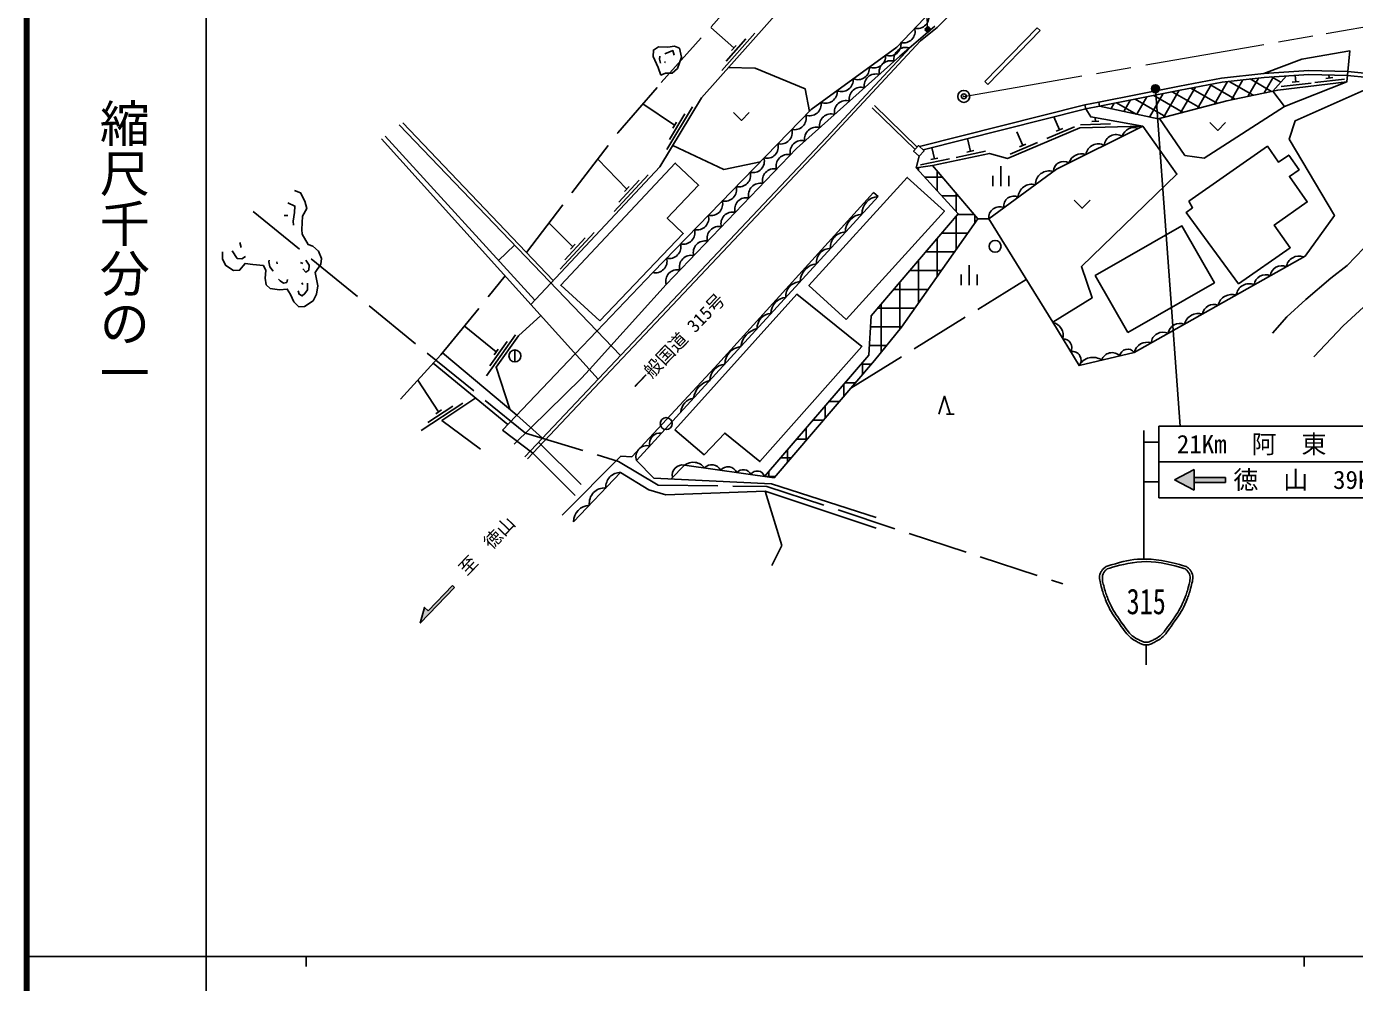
# Model space of a CAD drawing. Units: millimetres at full size, sheet at 1:1000; details may follow other scales. Extents: x 40000 to 680000, y 20000 to 380000.
# Drawn here: x 40000 to 173042, y 202409 to 298213 of the extents above; entities that cross this region are included whole.
import ezdxf
from ezdxf.enums import TextEntityAlignment as Align

# ---------------------------------------------------------------- set-up
doc = ezdxf.new("R2010")
doc.units = ezdxf.units.MM
doc.header["$LTSCALE"] = 1000
doc.header["$PDMODE"] = 32
doc.header["$PDSIZE"] = 500
doc.linetypes.add('CHAIN', pattern=[18.5, 12, -1.5, 3.5, -1.5])
doc.linetypes.add('DASHED', pattern=[7.5, 6, -1.5])
for name, color, linetype, lineweight in [('M-BGD', 7, 'Continuous', 25), ('M-BMK', 2, 'CHAIN', 13), ('M-BMK-ROW', 30, 'DASHED', 25), ('M-BMK-SRVR', 3, 'Continuous', 25), ('M-STR-HTXT', 7, 'Continuous', 13), ('M-STR-STRC', 7, 'Continuous', 25), ('M-TTL', 2, 'Continuous', 140), ('M-TTL-BAND', 7, 'Continuous', 25)]:
    doc.layers.add(name, color=color, linetype=linetype, lineweight=lineweight)
doc.layers.add('M-BMK-HTXT', color=7, linetype='Continuous')
doc.layers.add('M-OTRS', color=6, linetype='Continuous')
doc.styles.add('@ＭＳ ゴシック', font='')
doc.styles.add('ＭＳ ゴシック', font='')
doc.styles.get('@ＭＳ ゴシック').set_extended_font_data('@MS Gothic')
doc.styles.get('ＭＳ ゴシック').set_extended_font_data('MS Gothic')

msp = doc.modelspace()

# ---------------------------------------------------------------- hatches: boundary and pattern name
at = {"layer": 'M-BGD'}
msp.add_hatch(color=256, dxfattribs=at).paths.add_polyline_path([(82890, 241995), (82675, 242203), (80224, 239663), (79871, 240004), (79427, 238405)])
at = {"layer": 'M-STR-STRC'}
for points in [[(130464, 298106, -1), (130129, 297735, -0.41421), (130111, 298088, -0.41421)], [(152759, 291767, -0.41421), (152881, 292319, -0.41421), (153434, 292196, -1)], [(156977, 253027), (160129, 253027), (160129, 252527), (156977, 252527), (156977, 251736), (155015, 252777), (156977, 253818)]]:
    msp.add_hatch(color=256, dxfattribs=at).paths.add_polyline_path(points)

# ---------------------------------------------------------------- linework, layer by layer
at = {"layer": 'M-BGD'}
for p, q in [((110858, 296065), (108545, 298133)), ((131017, 298255), (127498, 295243)), ((136025, 292696), (141255, 298085)), ((141542, 297807), (141255, 298085)), ((109644, 293799), (112969, 297533)), ((110085, 294745), (112080, 296986)), ((136312, 292418), (141542, 297807)), ((110625, 295804), (111091, 296326)), ((104030, 294604), (103919, 294690)), ((136312, 292418), (136025, 292696)), ((160329, 292698), (159026, 290442)), ((162906, 291327), (160499, 292717)), ((161875, 292876), (160712, 290861)), ((163421, 293053), (162357, 291210)), ((164734, 291716), (162583, 292957)), ((164938, 293181), (164002, 291560)), ((165660, 292624), (164720, 293167)), ((164865, 291744), (166239, 293265)), ((166817, 292626), (167512, 292708)), ((167165, 292667), (167088, 293320)), ((169068, 292589), (172047, 292941)), ((170175, 293022), (170870, 293104)), ((170522, 293063), (170488, 293358)), ((153864, 291500), (152505, 289146)), ((155494, 291824), (153924, 289104)), ((157592, 290066), (154789, 291684)), ((157115, 292131), (155625, 289550)), ((159311, 290516), (156662, 292046)), ((158735, 292437), (157325, 289996)), ((161079, 290939), (158546, 292402)), ((166045, 290202), (164865, 291744)), ((165710, 292193), (168689, 292544)), ((104924, 288342), (101752, 290469)), ((104148, 285891), (106727, 290174)), ((146038, 290353), (146116, 289961)), ((147422, 290628), (147500, 290236)), ((148973, 290528), (148658, 289984)), ((151188, 289433), (149209, 290575)), ((150603, 290852), (149940, 289704)), ((154154, 289164), (151069, 290945)), ((152234, 291176), (151223, 289425)), ((155873, 289615), (152929, 291314)), ((104407, 286902), (105955, 289472)), ((143493, 287853), (142935, 289168)), ((146740, 288700), (147440, 288720)), ((147090, 288710), (147080, 289080)), ((77327, 288379), (99499, 265232)), ((92777, 272752), (77686, 288576)), ((104743, 288042), (105104, 288642)), ((139805, 286288), (139219, 287669)), ((142229, 286991), (144991, 288163)), ((143171, 287716), (143815, 287990)), ((145599, 288367), (148598, 288452)), ((75568, 286947), (97271, 262871)), ((75930, 287233), (90931, 270779)), ((130955, 284944), (130713, 286094)), ((134561, 285702), (134289, 286993)), ((138541, 285426), (141303, 286598)), ((139482, 286152), (140127, 286425)), ((100132, 281925), (97231, 284933)), ((129425, 285216), (129115, 284057)), ((129548, 284342), (132484, 284959)), ((130612, 284872), (131297, 285016)), ((133154, 285100), (136090, 285716)), ((134218, 285630), (134903, 285774)), ((129375, 284094), (129375, 283774)), ((131250, 283729), (131250, 281734)), ((137621, 282216), (137621, 284208)), ((98862, 279690), (102279, 283340)), ((99326, 280625), (101376, 282815)), ((99893, 281670), (100371, 282181)), ((131763, 283125), (129972, 283125)), ((136821, 282216), (136821, 283261)), ((138421, 282216), (138421, 283261)), ((125310, 281180), (101119, 254726)), ((124865, 281584), (125310, 281180)), ((133355, 281250), (131695, 281250)), ((133125, 281521), (133125, 279695)), ((66189, 279288), (65820, 279288)), ((94721, 276145), (92342, 278525)), ((133125, 279196), (133125, 275834)), ((134947, 279375), (133277, 279375)), ((135000, 279313), (135000, 278500)), ((136400, 278937), (135313, 278945)), ((93450, 273910), (96867, 277560)), ((93915, 274845), (95965, 277035)), ((131250, 276998), (131250, 273168)), ((134297, 277500), (131678, 277500)), ((61515, 276056), (61370, 276575)), ((94482, 275889), (94960, 276400)), ((132978, 275625), (130079, 275625)), ((65097, 274427), (65065, 274648)), ((67675, 274473), (67459, 274570)), ((129375, 274799), (129375, 270502)), ((134454, 272306), (134454, 274298)), ((97144, 267691), (102735, 273564)), ((131660, 273750), (128480, 273750)), ((133654, 272306), (133654, 273351)), ((135254, 272306), (135254, 273351)), ((67671, 272355), (67574, 272532)), ((104079, 272366), (98546, 266223)), ((130341, 271875), (126881, 271875)), ((127500, 272601), (127500, 267867)), ((125625, 270402), (125625, 265567)), ((129022, 270000), (125282, 270000)), ((87038, 265609), (83859, 268208)), ((127704, 268125), (124547, 268125)), ((86085, 263221), (88972, 267304)), ((86417, 264211), (88149, 266660)), ((126182, 266250), (124441, 266250)), ((81666, 265524), (89126, 259266)), ((86836, 265323), (87240, 265895)), ((87688, 257755), (94979, 265416)), ((88927, 265799), (88927, 264599)), ((80748, 264491), (88231, 258325)), ((124637, 264375), (123605, 264375)), ((123750, 264544), (123750, 263340)), ((81288, 259599), (79202, 262785)), ((121875, 262363), (121875, 261152)), ((123030, 262500), (121993, 262500)), ((79537, 257717), (83703, 260482)), ((80204, 258520), (82704, 260179)), ((80997, 259406), (81580, 259793)), ((120000, 260181), (120000, 258964)), ((121423, 260625), (120382, 260625)), ((119816, 258750), (118770, 258750)), ((132173, 259372), (132925, 259372)), ((118209, 256875), (117159, 256875)), ((118125, 257999), (118125, 256777)), ((116250, 255818), (116250, 254589)), ((116602, 255000), (115547, 255000)), ((99522, 253518), (94805, 248565)), ((114995, 253125), (113981, 253125)), ((114375, 253636), (114375, 253070)), ((82675, 242203), (80224, 239663)), ((82890, 241995), (82675, 242203)), ((82890, 241995), (82675, 242203)), ((82890, 241995), (79427, 238405))]:
    msp.add_line(p, q, dxfattribs=at)
at = {"layer": 'M-BGD', "linetype": 'DASHED'}
for p, q in [((129016, 285880), (124002, 290767)), ((129238, 286125), (124226, 291009)), ((146038, 290353), (147422, 290628)), ((146116, 289961), (147500, 290236)), ((87294, 274768), (88895, 276302)), ((122570, 261963), (140163, 272866)), ((94978, 265415), (97144, 267691)), ((98548, 266225), (96398, 263839)), ((89126, 259266), (91686, 256957)), ((91301, 256549), (96136, 251733))]:
    msp.add_line(p, q, dxfattribs=at)
at = {"layer": 'M-BGD'}
for points in [[(90173, 254873), (120363, 286848), (129575, 296770), (131249, 298115), (134923, 301778), (135292, 304997)], [(134790, 304121), (127181, 296163), (118609, 289899), (102735, 273564)], [(117454, 302120), (107621, 291075), (103454, 284157), (90529, 270350)], [(212840, 297172), (210883, 296816), (208636, 296305), (206969, 295786), (205172, 295054), (202172, 293750), (201197, 293225), (199330, 292071), (196980, 290239), (193988, 287719), (191521, 285590), (186929, 282304), (184836, 280537), (182655, 278387), (179115, 274779), (174790, 270841), (171922, 268209), (168967, 265106)], [(89933, 255100), (120122, 287074), (128515, 296114)], [(103944, 295466), (104745, 295799), (104868, 295330)], [(147500, 290236), (153368, 288958), (160244, 290761), (165366, 291850), (172274, 292665), (172594, 295769), (167762, 294934), (163967, 293519)], [(103525, 294542), (103426, 294936), (103438, 295232)], [(104079, 272366), (117141, 286005), (127498, 295243)], [(110311, 294097), (113012, 294049), (118023, 291962), (118428, 289712)], [(197167, 295294), (195644, 294483), (194364, 293431), (192536, 292036), (190294, 290353), (188460, 289116), (185376, 287112), (182737, 285387), (180378, 283524), (177955, 281047), (175593, 278058), (173981, 275986), (172300, 274278), (170691, 272982), (168159, 270857), (166278, 269119), (164823, 267469)], [(147422, 290628), (155505, 292234), (159721, 293031), (163967, 293519), (168467, 293810), (172381, 293709), (176427, 293298)], [(147500, 290236), (155581, 291841), (159781, 292635), (164002, 293120), (168475, 293410), (172356, 293310), (176422, 292896)], [(168096, 275197), (171027, 279259), (166507, 286912), (167090, 288771), (176422, 292896)], [(153523, 288998), (156053, 285298), (157999, 285033), (166045, 290202), (172274, 292665)], [(129466, 286193), (145899, 290326), (146038, 290353)], [(110822, 289594), (111617, 288798), (112413, 289594)], [(129821, 285870), (145987, 289935), (146116, 289961)], [(146116, 289961), (146626, 289160), (151849, 288244)], [(129115, 284057), (130771, 284293), (136488, 285493), (138286, 284993), (145529, 288065), (151849, 288244)], [(151849, 288244), (155253, 283412), (145683, 274149), (146748, 271010), (142823, 268573), (136400, 278937)], [(136400, 278937), (143186, 283928), (151849, 288244)], [(158546, 288595), (159341, 287800), (160137, 288595)], [(104745, 286301), (109856, 283896), (113521, 284664)], [(104580, 252867), (105920, 254249), (114887, 252999), (124965, 264758), (127663, 268068), (135313, 278945), (130771, 284293)], [(113941, 253131), (124387, 265285), (124608, 269210), (133346, 279455), (129115, 284057)], [(59625, 275627), (59625, 274896), (59962, 274254), (60717, 273748), (61336, 273788), (61898, 274478), (62661, 274358), (63737, 274262), (63970, 273748), (63914, 273001), (63994, 272327), (64404, 271965), (65344, 271821), (66123, 271893), (66444, 271371), (66781, 270624), (67288, 270135), (67842, 270143), (68724, 270728), (69048, 271376), (69186, 272234), (68910, 273554), (69469, 274406), (69567, 274977), (69257, 275688), (68669, 276194), (68203, 276374), (67607, 277394), (67591, 277884), (67652, 279196), (68079, 279991), (67871, 280728), (67457, 281534), (66834, 281776)], [(93653, 249240), (99537, 255147), (100635, 255096), (108933, 264018), (124865, 281584)], [(144957, 280805), (145752, 280009), (146548, 280805)], [(66189, 280544), (66880, 280221), (66846, 279576), (66719, 278700), (66754, 278297)], [(60603, 275741), (61106, 274966), (61557, 274932), (61941, 275153)], [(64694, 273700), (64387, 274131), (64290, 274631), (64317, 274787)], [(67683, 273935), (67996, 273584), (68265, 273808), (68310, 274309), (67982, 274786)], [(142823, 268573), (145446, 264230), (150976, 265558), (168096, 275197)], [(66158, 272845), (66061, 272575), (65738, 272500), (65421, 272715), (65254, 272904)], [(68134, 272489), (68134, 271838), (67892, 271456), (67617, 271219), (67316, 271386), (67203, 271720)], [(88407, 259869), (87048, 264064), (89283, 267224), (91525, 269245)], [(96398, 263838), (95612, 262966), (88848, 256364)], [(85004, 260985), (81609, 258732), (85485, 255861)], [(131386, 259372), (131968, 261154), (132550, 259372)], [(101119, 254726), (102859, 252949), (114625, 252390), (125126, 249003)], [(125126, 247931), (113989, 251633), (104034, 251282), (102352, 251780), (99522, 253518)], [(79427, 238405), (79871, 240004), (80224, 239663)]]:
    msp.add_lwpolyline(points, dxfattribs=at)
at = {"layer": 'M-BGD', "linetype": 'DASHED'}
for points in [[(90089, 275571), (99248, 287577), (103598, 292601), (110404, 300213)], [(77463, 260864), (81500, 265322), (87949, 273212)], [(87688, 257755), (90714, 255447), (95293, 250886)], [(114662, 244187), (115664, 246213), (113989, 251633)]]:
    msp.add_lwpolyline(points, dxfattribs=at)
at = {"layer": 'M-BGD'}
for points in [[(103537, 293335), (103278, 294098), (102785, 295220), (102810, 295860), (103315, 296181), (104264, 296156), (104905, 296254), (105410, 296045), (105608, 295133), (105225, 294012), (104671, 293532), (104005, 293532)], [(129425, 285216), (129930, 285771), (129375, 286275), (128870, 285721)], [(156446, 280708), (164324, 286212), (165442, 284611), (166468, 285328), (167494, 283859), (166534, 283188), (168319, 280633), (165010, 278322), (166605, 276039), (161441, 272431), (156183, 279582), (156817, 280048)], [(97436, 268728), (105789, 277482), (104191, 279008), (107334, 282302), (104998, 284532), (93513, 272293)], [(122101, 268865), (131957, 279699), (128232, 283087), (118377, 272252)], [(150344, 267560), (159020, 272533), (155751, 278235), (147075, 273261)], [(104942, 257800), (117187, 271377), (123693, 266134), (113471, 254606), (109945, 257468), (107886, 255304)]]:
    msp.add_lwpolyline(points, close=True, dxfattribs=at)
for centre in [(137039, 276185), (88927, 265199), (104088, 258414)]:
    msp.add_circle(centre, 600, dxfattribs=at)
for centre, radius, start, end in [((129247, 299176), 1160, 256.76655, 15.79617), ((127865, 297730), 1160, 256.76655, 15.79617), ((126459, 296422), 1155, 249.54217, 8.8977), ((128067, 294962), 1160, 72.21833, 191.24795), ((123285, 294046), 1160, 246.64374, 5.67336), ((124900, 295226), 1160, 246.64374, 5.67336), ((126574, 293630), 1160, 72.21833, 191.24795), ((121671, 292865), 1160, 246.64374, 5.67336), ((125082, 292299), 1160, 72.21833, 191.24795), ((120056, 291685), 1160, 246.64374, 5.67336), ((123589, 290968), 1160, 72.21833, 191.24795), ((118457, 290428), 1154, 250.22967, 9.5935), ((122097, 289636), 1160, 72.21833, 191.24795), ((116948, 289034), 1160, 256.30511, 15.33473), ((120604, 288305), 1160, 72.21833, 191.24795), ((115554, 287600), 1160, 256.30511, 15.33473), ((119112, 286974), 1160, 72.21833, 191.24795), ((149170, 286174), 1212, 59.37477, 173.59396), ((150952, 286878), 1213, 69.2253, 163.74345), ((114160, 286166), 1160, 256.30511, 15.33473), ((117657, 285632), 1159, 74.17373, 193.27868), ((147382, 285202), 1252, 62.22216, 170.74659), ((112766, 284731), 1160, 256.30511, 15.33473), ((116263, 284237), 1160, 76.72303, 195.75265), ((145731, 284083), 1384, 72.52768, 160.44107), ((111373, 283297), 1160, 256.30511, 15.33473), ((114880, 282792), 1160, 76.72303, 195.75265), ((142475, 282336), 1414, 73.882, 178.78865), ((143896, 283666), 1028, 58.86201, 178.45987), ((109979, 281863), 1160, 256.30511, 15.33473), ((113496, 281348), 1160, 76.72303, 195.75265), ((140709, 281053), 1359, 74.94667, 177.72398), ((108585, 280428), 1160, 256.30511, 15.33473), ((112113, 279903), 1160, 76.72303, 195.75265), ((125438, 279437), 1748, 94.1938, 180.92422), ((138892, 280242), 979, 62.10204, 190.5686), ((110730, 278459), 1160, 76.72303, 195.75265), ((123819, 277632), 1781, 94.15194, 180.9661), ((137496, 279050), 1101, 66.77708, 185.89356), ((107191, 278994), 1160, 256.30511, 15.33473), ((109346, 277014), 1160, 76.72303, 195.75265), ((105797, 277560), 1160, 256.30511, 15.33473), ((107963, 275570), 1160, 76.72303, 195.75265), ((122043, 276101), 1502, 90.16888, 184.94915), ((104403, 276126), 1160, 256.30511, 15.33473), ((120520, 274594), 1377, 88.89874, 186.21929), ((103010, 274691), 1160, 256.30511, 15.33473), ((106580, 274126), 1160, 76.72303, 195.75265), ((119363, 272600), 1857, 96.56109, 178.55695), ((165720, 273128), 1114, 64.28928, 174.47065), ((167500, 273887), 1320, 69.4129, 169.34703), ((105196, 272681), 1160, 76.72303, 195.75265), ((164126, 272212), 1133, 64.61588, 174.14404), ((117571, 271142), 1507, 92.44824, 182.6698), ((162489, 271130), 1302, 66.92452, 171.83543), ((116206, 269451), 1626, 94.9206, 180.19744), ((158959, 269200), 1170, 68.84111, 169.91882), ((160785, 269925), 1451, 73.36376, 165.39618), ((114631, 268016), 1431, 92.05291, 183.06512), ((157407, 268023), 1439, 73.84218, 164.91776), ((113683, 265842), 2152, 102.89854, 172.2195), ((142527, 267256), 1341, 345.27837, 77.72013), ((153858, 266386), 1196, 64.77394, 173.98599), ((155596, 267215), 1254, 70.35711, 168.40282), ((111786, 264314), 1835, 97.35875, 177.75928), ((143840, 266031), 885, 331.22196, 91.02381), ((152276, 265229), 1341, 72.98055, 165.77939), ((144826, 264794), 838, 317.70854, 104.53724), ((146833, 263482), 1576, 55.34613, 151.67129), ((148759, 264451), 1080, 44.63777, 162.37966), ((150327, 265073), 811, 36.74459, 170.27284), ((110169, 262682), 1717, 97.23473, 177.88331), ((108968, 260636), 2172, 103.72302, 171.39502), ((107018, 259515), 1459, 97.74548, 177.37255), ((103478, 256411), 1065, 82.05233, 193.06572), ((102148, 255112), 1099, 74.55053, 200.56751), ((105700, 253260), 1013, 77.46077, 194.28671), ((106786, 253147), 1402, 35.95264, 128.17145), ((108651, 253319), 978, 25.86632, 138.25778), ((99492, 252065), 1453, 88.80101, 183.99648), ((110279, 253119), 976, 24.06396, 140.06013), ((111803, 252953), 847, 25.88661, 138.23747), ((113208, 252909), 765, 16.83898, 147.2851), ((97906, 250448), 1522, 84.85775, 187.93977), ((96459, 248585), 1654, 92.10562, 180.69189)]:
    msp.add_arc(centre, radius, start, end, dxfattribs=at)
at = {"layer": 'M-BMK'}
msp.add_lwpolyline([(133903, 291216), (170217, 297509), (209098, 304392), (215377, 305566), (221191, 306062), (225127, 305927), (228993, 305646), (232947, 304889), (238109, 303524), (268230, 295774), (295644, 288448), (302176, 287090), (331122, 282153), (394636, 271208)], dxfattribs=at)
at = {"layer": 'M-BMK-ROW'}
msp.add_lwpolyline([(62689, 279674), (89987, 257476), (99315, 254626), (103269, 252243), (114180, 252110), (143824, 242351)], dxfattribs=at)
at = {"layer": 'M-BMK-SRVR'}
msp.add_circle((133903, 291216), 600, dxfattribs=at)
at = {"layer": 'M-OTRS'}
msp.add_point((133903, 291216), dxfattribs=at)
at = {"layer": 'M-STR-HTXT'}
msp.add_line((130297, 297920), (129819, 305732), dxfattribs=at)
at = {"layer": 'M-STR-STRC'}
for p, q in [((153096, 291981), (155593, 258177)), ((153454, 258177), (153454, 250977)), ((153454, 258177), (182454, 258177)), ((151954, 244844), (151954, 257736)), ((151954, 256559), (153454, 256559)), ((153454, 254577), (182454, 254577)), ((155015, 252777), (156977, 253818)), ((156977, 253818), (156977, 252777)), ((160129, 253027), (156977, 253027)), ((160129, 252527), (160129, 253027)), ((151954, 252595), (153454, 252595)), ((155015, 252777), (156977, 251736)), ((156977, 251736), (156977, 252777)), ((160129, 252527), (156977, 252527)), ((153454, 250977), (182454, 250977)), ((152180, 236242), (152180, 234242))]:
    msp.add_line(p, q, dxfattribs=at)
for points in [[(148180, 244098), (148662, 244248), (149096, 244380), (149493, 244494), (149864, 244592), (150221, 244673), (150575, 244738), (150936, 244788), (151317, 244822), (151728, 244841), (152180, 244847), (152672, 244826), (153183, 244773), (153700, 244696), (154206, 244601), (154687, 244497), (155127, 244391), (155511, 244291), (155825, 244204), (156053, 244137), (156180, 244098)], [(148180, 244098), (148113, 244055), (148052, 244012), (147996, 243969), (147945, 243925), (147898, 243880), (147853, 243832), (147810, 243780), (147767, 243725), (147724, 243664), (147680, 243598), (147598, 243453), (147544, 243309), (147513, 243167), (147503, 243024), (147509, 242880), (147529, 242734), (147560, 242583), (147597, 242428), (147639, 242267), (147680, 242098)], [(148273, 243863), (148253, 243846), (148227, 243822), (148196, 243793), (148161, 243760), (148122, 243722), (148083, 243681), (148042, 243637), (148003, 243591), (147965, 243543), (147930, 243495), (147858, 243359), (147813, 243211), (147790, 243056), (147785, 242898), (147795, 242743), (147815, 242595), (147841, 242460), (147870, 242342), (147896, 242246), (147917, 242177)], [(148277, 243859), (148524, 243936), (148817, 244024), (149152, 244119), (149523, 244217), (149924, 244312), (150349, 244400), (150792, 244477), (151249, 244538), (151714, 244578), (152180, 244592), (152659, 244574), (153158, 244524), (153661, 244449), (154155, 244358), (154623, 244257), (155052, 244154), (155427, 244056), (155733, 243970), (155957, 243905), (156082, 243867)], [(156084, 243867), (156104, 243849), (156130, 243825), (156162, 243796), (156198, 243762), (156236, 243724), (156276, 243683), (156317, 243638), (156357, 243592), (156395, 243544), (156430, 243495), (156502, 243359), (156547, 243211), (156570, 243055), (156575, 242897), (156565, 242742), (156545, 242594), (156518, 242459), (156490, 242340), (156463, 242244), (156442, 242176)], [(156180, 244098), (156247, 244055), (156308, 244012), (156364, 243969), (156415, 243925), (156462, 243880), (156507, 243832), (156550, 243780), (156593, 243725), (156636, 243664), (156680, 243598), (156762, 243453), (156816, 243309), (156847, 243167), (156857, 243024), (156851, 242880), (156830, 242734), (156800, 242583), (156762, 242428), (156721, 242267), (156680, 242098)], [(147917, 242177), (147968, 241984), (148014, 241814), (148058, 241662), (148101, 241524), (148144, 241394), (148188, 241267), (148235, 241140), (148287, 241007), (148344, 240863), (148408, 240703), (148533, 240409), (148653, 240148), (148774, 239912), (148897, 239691), (149027, 239478), (149167, 239264), (149321, 239041), (149491, 238799), (149681, 238530), (149894, 238227)], [(156443, 242177), (156392, 241984), (156346, 241814), (156302, 241662), (156259, 241524), (156216, 241394), (156172, 241267), (156125, 241140), (156073, 241007), (156016, 240863), (155951, 240703), (155827, 240409), (155706, 240148), (155586, 239912), (155463, 239691), (155333, 239478), (155193, 239264), (155039, 239041), (154869, 238799), (154679, 238530), (154466, 238227)], [(147680, 242098), (147731, 241902), (147779, 241729), (147823, 241574), (147867, 241433), (147910, 241301), (147955, 241172), (148003, 241042), (148056, 240907), (148114, 240760), (148180, 240598), (148306, 240301), (148427, 240038), (148549, 239799), (148674, 239577), (148805, 239362), (148946, 239146), (149101, 238920), (149272, 238676), (149464, 238405), (149680, 238098)], [(156680, 242098), (156628, 241902), (156581, 241729), (156536, 241574), (156493, 241433), (156450, 241301), (156405, 241172), (156356, 241042), (156304, 240907), (156246, 240760), (156180, 240598), (156054, 240301), (155932, 240038), (155811, 239799), (155686, 239577), (155555, 239362), (155414, 239146), (155259, 238920), (155088, 238676), (154896, 238405), (154680, 238098)], [(149857, 238275), (150008, 238072), (150144, 237885), (150271, 237714), (150393, 237557), (150515, 237412), (150644, 237278), (150783, 237152), (150938, 237034), (151114, 236922), (151317, 236815), (151410, 236768), (151496, 236723), (151578, 236679), (151657, 236639), (151735, 236602), (151814, 236570), (151897, 236544), (151984, 236524), (152078, 236512), (152180, 236507), (152282, 236512), (152376, 236524), (152463, 236544), (152546, 236570), (152625, 236602), (152703, 236639), (152782, 236679), (152864, 236723), (152950, 236768), (153043, 236815), (153246, 236922), (153422, 237034), (153577, 237152), (153716, 237278), (153844, 237412), (153967, 237557), (154089, 237714), (154216, 237885), (154352, 238072), (154503, 238275)], [(149680, 238098), (149835, 237890), (149976, 237699), (150106, 237524), (150232, 237363), (150358, 237215), (150490, 237077), (150633, 236949), (150792, 236827), (150973, 236711), (151180, 236598), (151287, 236543), (151387, 236490), (151481, 236439), (151573, 236393), (151663, 236350), (151756, 236314), (151851, 236284), (151952, 236261), (152061, 236247), (152180, 236242), (152299, 236247), (152408, 236261), (152509, 236284), (152604, 236314), (152696, 236350), (152787, 236393), (152879, 236439), (152973, 236490), (153073, 236543), (153180, 236598), (153387, 236711), (153568, 236827), (153727, 236949), (153870, 237077), (154002, 237215), (154128, 237363), (154254, 237524), (154384, 237699), (154524, 237890), (154680, 238098)]]:
    msp.add_lwpolyline(points, dxfattribs=at)
for centre, radius in [((130297, 297920), 250), ((153096, 291981), 400)]:
    msp.add_circle(centre, radius, dxfattribs=at)
at = {"layer": 'M-TTL'}
msp.add_line((40000, 380000), (40000, 20000), dxfattribs=at)
at = {"layer": 'M-TTL-BAND'}
for p, q in [((58000, 370000), (58000, 20000)), ((40000, 205000), (579000, 205000)), ((68000, 205000), (68000, 204000)), ((168000, 205000), (168000, 204000))]:
    msp.add_line(p, q, dxfattribs=at)

# ---------------------------------------------------------------- texts
at = {"layer": 'M-BMK-HTXT', "style": 'ＭＳ ゴシック'}
for s, p in [('一般国道 315号', (100914, 262039)), ('至\u3000徳山', (83629, 243574))]:
    msp.add_text(s, height=1320, rotation=46.35, dxfattribs=at).set_placement(p, align=Align.MIDDLE_LEFT)
at = {"layer": 'M-STR-STRC', "style": 'ＭＳ ゴシック'}
for s, p in [('21Km  阿\u3000東', (155248, 256367)), ('徳  山  39Km', (160911, 252787))]:
    msp.add_text(s, height=1833, dxfattribs=at).set_placement(p, align=Align.MIDDLE_LEFT)
at = {"layer": 'M-STR-STRC', "style": 'ＭＳ ゴシック', "width": 0.75}
msp.add_text('315', height=2566, dxfattribs=at).set_placement((152180, 240598), align=Align.MIDDLE_CENTER)
at = {"layer": 'M-TTL-BAND', "style": '@ＭＳ ゴシック'}
msp.add_text('縮尺千分の一', height=3666, rotation=270, dxfattribs=at).set_placement((49777, 261030), align=Align.MIDDLE_RIGHT)

doc.saveas('drawing.dxf')
